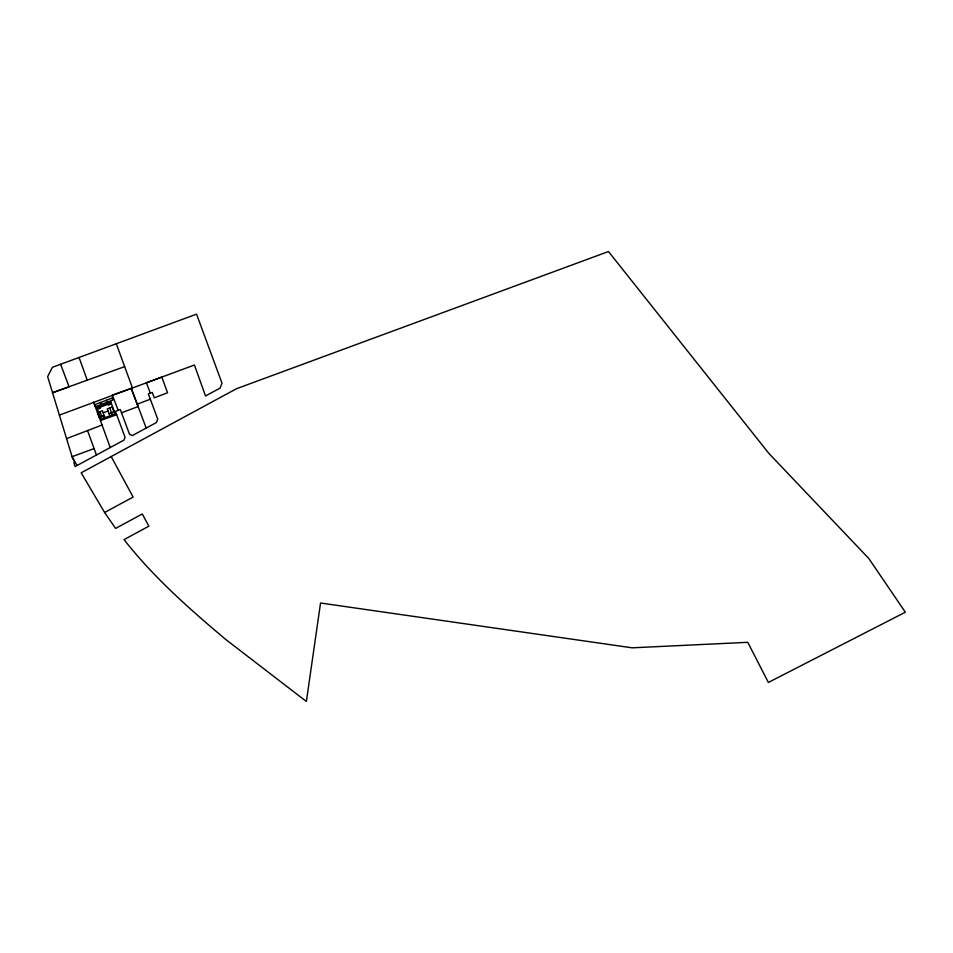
<?xml version="1.0" encoding="UTF-8"?>
<svg xmlns="http://www.w3.org/2000/svg" width="953" height="953" viewBox="0 0 953 953"><rect width="100%" height="100%" fill="white"/><g stroke="black" fill="none" stroke-linecap="round" stroke-linejoin="round"><path stroke-width="1.43" d="M150.312 393.172L146.405 382.808L161.819 377.09L167.549 392.755L154.267 397.806L152.266 392.433L148.346 393.911L157.721 419.106L156.435 422.536L132.515 435.485L129.572 434.377L120.328 409.576L115.432 411.398L125.034 437.189L123.926 440.131L75.096 466.565L73.929 462.729L74.703 462.324L72.297 457.369L47.65 376.685L52.344 367.322L196.544 314.145L221.989 383.154L220.155 388.05L205.526 395.96L194.412 364.999L59.384 415.103M104.604 512.488L115.599 528.427L142.283 513.977L148.871 526.175L124.033 539.612C153.433 577.184 189.444 608.931 225.837 639.546L306.378 701.468L320.542 603.011L632.137 647.826L747.771 642.31L768.368 682.455L905.35 612.195L868.802 558.494L768.809 453.33L608.479 251.532L236.582 388.681L81.184 472.795L104.604 512.488L133.11 497.061L111.179 456.547M66.567 438.63L102.066 425.026M97.015 408.396L111.144 403.059M97.361 409.302L100.506 408.11L100.16 407.205M111.477 403.953L108.332 405.144L107.999 404.239M103.162 412.816L108.058 410.957M104.222 415.639L99.326 417.485L97.48 412.589L102.376 410.743L105.009 417.712M109.118 413.781L114.015 411.922L112.168 407.026L107.272 408.885L109.905 415.853M100.327 417.14L103.472 415.949L104.246 417.998M114.443 411.791L111.298 412.983L112.085 415.031M137.22 404.191L150.336 399.236M121.531 412.792L138.102 406.55L131.276 388.407L146.202 428.076M60.599 364.284L69.116 386.847L52.546 392.719L124.652 366.631M94.097 448.565L72.083 456.69L77.062 465.493M93.537 402.154L100.446 420.547L116.647 414.674M118.196 410.362L112.311 395.042L132.455 387.978L116.29 343.747M109.714 407.955L111.572 412.852M106.271 400.308L107.01 402.261M100.387 402.535L101.137 404.489M99.922 411.66L101.78 416.568M87.509 430.482L96.444 455.01M100.446 420.547L110.226 447.553M79.063 357.47L87.319 380.402M112.144 398.08L94.514 404.751L95.252 406.717L112.883 400.034L112.144 398.08M110.703 401.892L96.587 407.241L101.101 419.189L115.23 413.84L110.703 401.892"/></g></svg>
